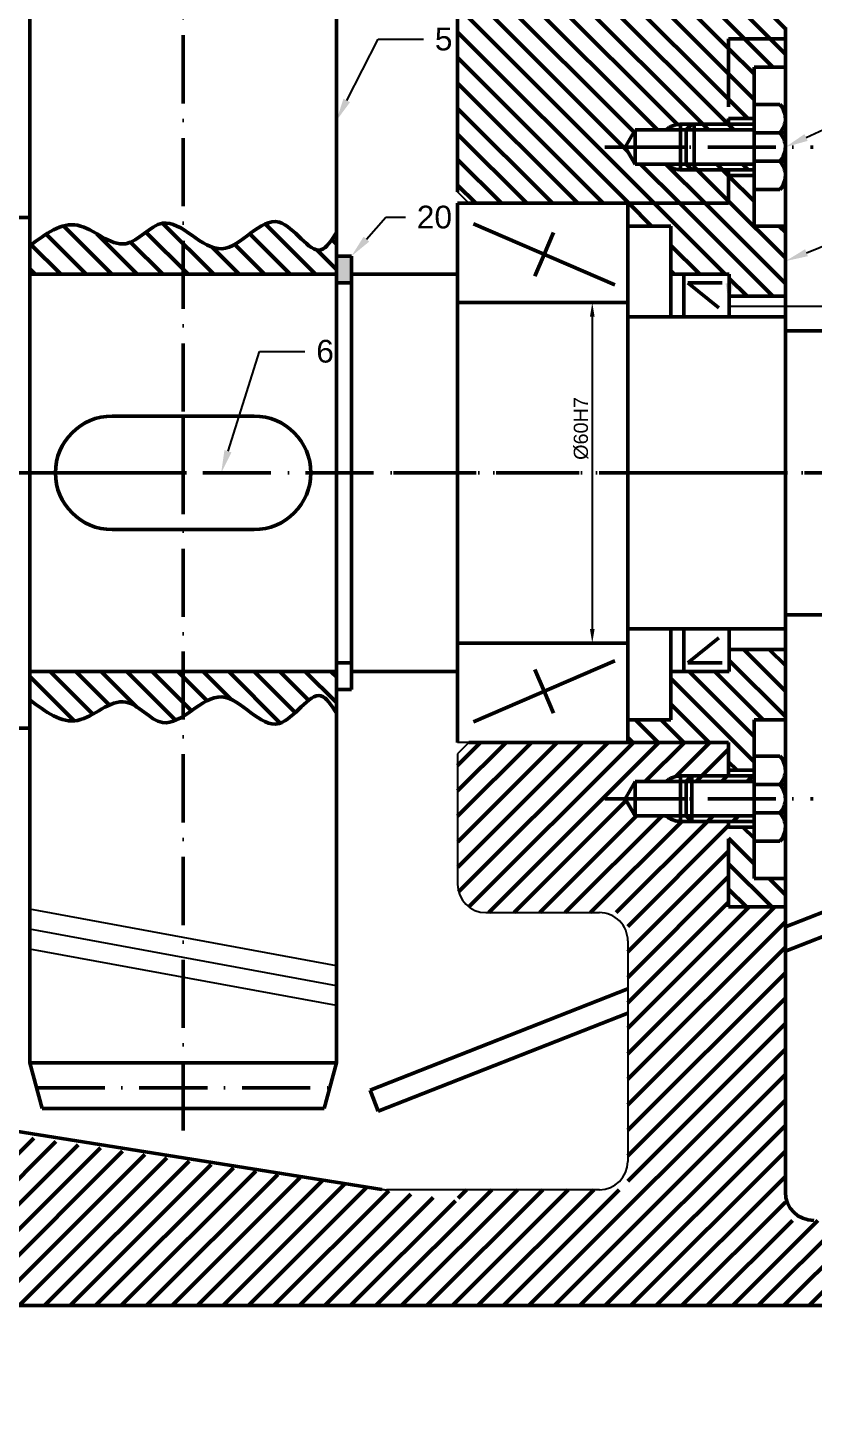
# Model space of a CAD drawing. Header units: millimetres. Extents: x 4 to 927, y -326 to 268.
# Drawn here: x 339.6 to 478.1, y -195 to 47.8 of the extents above; entities that cross this region are included whole.
import ezdxf
from ezdxf import colors
from ezdxf.entities.mleader import LeaderData, LeaderLine
from ezdxf.math import Vec2, Vec3

# ---------------------------------------------------------------- set-up
doc = ezdxf.new("R2010")
doc.units = ezdxf.units.MM
doc.linetypes.add('ACAD_ISO10W100', pattern=[18, 12, -3, 0, -3])
doc.styles.get("Standard").update_dxf_attribs({"font": 'arial.ttf'})
doc.dimstyles.new('ISO-25', dxfattribs={"dimtxt": 2.5, "dimasz": 2.5, "dimexe": 1.25, "dimexo": 0.625, "dimtad": 1, "dimtxsty": 'Standard', "dimcen": 2.5, "dimadec": 0, "dimazin": 0, "dimtfac": 1, "dimtmove": 0, "dimatfit": 3, "dimfxl": 1, "dimarcsym": 0})
pattern_1 = [(45, (89.3593959289758, 4.815223588708932), (-2.245064030267288, 2.245064030267288), [])]
pattern_2 = [(135, (89.3593959289758, 4.815223588708932), (-2.245064030267288, -2.245064030267288), [])]

# ---------------------------------------------------------------- blocks, each defined once
blk = doc.blocks.new('*U3')
blk.add_line((27.00000000000006, -4.976431937520715), (-27, 4.976431937520687))
blk = doc.blocks.new('*U4')
at = {"color": 0, "linetype": 'ByBlock', "lineweight": -2, "transparency": 16777216}
for p in [(4.293275069199197e-16, 7.011450276419851), (2.146637534599599e-16, 3.505725138209925), (0, 0)]:
    blk.add_blockref('*U3', p, dxfattribs=at)
blk = doc.blocks.new('*D7')
at = {"color": 0, "lineweight": -2, "transparency": 16777216}
for p, q in [((425.0942844485844, -0.6889282901677519), (440.3759648790374, -0.6889282901677564)), ((439.1259648790374, -3.188928290167756), (439.1259648790374, -58.18892829016776)), ((425.0942844485844, -60.68892829016775), (440.3759648790374, -60.68892829016776))]:
    blk.add_line(p, q, dxfattribs=at)
at = {"color": 0, "transparency": 16777216}
for points in [[(438.7092982123707, -3.188928290167756), (439.5426315457041, -3.188928290167756), (439.1259648790374, -0.6889282901677559)], [(438.7092982123707, -58.18892829016776), (439.5426315457041, -58.18892829016776), (439.1259648790374, -60.68892829016776)]]:
    blk.add_solid(points, dxfattribs=at)
at = {"layer": 'Defpoints', "color": 0, "transparency": 16777216}
for p in [(424.4692844485844, -0.6889282901677518), (424.4692844485844, -60.68892829016775), (439.1259648790374, -60.68892829016776)]:
    blk.add_point(p, dxfattribs=at)
at = {"color": 0, "lineweight": 50, "transparency": 16777216, "insert": (437.1546142651219, -22.87225630869401), "char_height": 2.5, "attachment_point": 5, "rotation": 90}
blk.add_mtext('%%C60H7', dxfattribs=at)
blk = doc.blocks.new('*D24')
at = {"color": 0, "linetype": 'ByBlock', "lineweight": -2, "transparency": 16777216}
for p, q in [((215.0531561137481, -178.0729705712695), (215.0531561137481, -202.6123603448611)), ((510.1399120296106, -178.0729705712695), (510.1399120296106, -202.6123603448611)), ((217.5531561137481, -201.3623603448611), (507.6399120296106, -201.3623603448611))]:
    blk.add_line(p, q, dxfattribs=at)
at = {"color": 0, "linetype": 'ByBlock', "transparency": 16777216}
for points in [[(217.5531561137481, -200.9456936781945), (217.5531561137481, -201.7790270115278), (215.0531561137481, -201.3623603448611)], [(507.6399120296106, -200.9456936781945), (507.6399120296106, -201.7790270115278), (510.1399120296106, -201.3623603448611)]]:
    blk.add_solid(points, dxfattribs=at)
at = {"layer": 'Defpoints', "color": 0, "linetype": 'ByBlock', "transparency": 16777216}
for p in [(215.0531561137481, -177.4479705712695), (510.1399120296106, -177.4479705712695), (510.1399120296106, -201.3623603448611)]:
    blk.add_point(p, dxfattribs=at)
at = {"color": 0, "linetype": 'ByBlock', "transparency": 16777216, "insert": (362.5965340716793, -199.4609278755569), "char_height": 2.5, "attachment_point": 5}
blk.add_mtext('295', dxfattribs=at)

msp = doc.modelspace()

# ---------------------------------------------------------------- hatches: boundary and pattern name
at = {"linetype": 'ByBlock', "lineweight": 50}
h = msp.add_hatch(dxfattribs=at)
h.set_pattern_fill('ANSI31', color=256, angle=90)
h.set_pattern_definition(pattern_2)
h.paths.add_polyline_path([(452.9980211764214, 194.5104998538624), (375.8383920841382, 194.5104998538624), (375.8383920841382, 165.5860962809635), (406.6019898792488, 165.5860962809635, -0.4142135623730951), (411.6019898792488, 160.5860962809635), (411.6019898792488, 156.9710717098322), (414.6019898792488, 153.9710717098322), (415.3911928420499, 153.9710717098322), (447.3911928420499, 153.9710717098322), (449.8681514821344, 153.9710717098322), (456.8911928420499, 153.9710717098322), (456.8926128844914, 159.0326580286636), (449.9065087185622, 159.0346180000622), (447.9065087972721, 159.0351791057299, -0.1973972886631516), (445.4067894484933, 160.0358804484596), (439.9067896649456, 160.0374234890458), (438.1661561060214, 163.0542435589101), (438.185011171238, 163.0542435589101), (439.9076313916119, 166.0379093027434), (445.4076313916119, 166.0379093027434, -0.1925824035672593), (447.8418956029822, 167.0379093027434), (449.9076313916119, 167.0379093027434), (456.8911928420499, 167.0379093027434), (456.8911928420499, 172.137415407988), (468.8911928420499, 172.137415407988), (468.8911928420499, 179.5104998538623, 0.3739572648335466)])
h.paths.add_polyline_path([(375.8383920841382, 194.5104998538624), (374.8383920841382, 194.5104998538624), (374.8383920841382, 165.5860962809635), (375.8383920841382, 165.5860962809635)])
h.paths.add_polyline_path([(352.8383920841382, 194.5104998538624), (351.8383920841382, 194.5104998538624), (351.8383920841382, 165.5860962809635), (352.8383920841382, 165.5860962809635)])
h.paths.add_polyline_path([(468.8911928420499, 167.0379093027434), (449.9076313916119, 167.0379093027434), (449.9074911151922, 166.0379093027434), (468.8911928420499, 166.0379093027434)], flags=17)
h.paths.add_polyline_path([(468.8911928420499, 160.0315318795348), (449.9066490107033, 160.0347300741047), (449.9065087185622, 159.0346180000622), (456.8926128844914, 159.0326580286636), (468.8911928420499, 159.0292917929218)], flags=17)
h.paths.add_polyline_path([(463.1533567332531, 45.8110717934502), (473.1533567332531, 45.8110717934502), (473.1533567332531, 47.80472801167653), (470.1533567332531, 50.8047280116765), (468.89119284205, 50.8047280116765), (460.3911928420498, 50.8047280116765), (456.8911928420499, 50.8047280116765), (456.8911928420499, 55.89907500196475), (449.8895042941367, 55.90103934560597), (447.8895043728462, 55.90160045127368, -0.19739728866312), (445.3897850240678, 56.90230179400336), (439.88978524052, 56.90384483458958), (438.1585761596176, 59.9043306482872), (439.8906269671863, 62.90433064828721), (445.3906269671863, 62.90433064828721, -0.1925824035672737), (447.8248911785568, 63.90433064828721), (449.8906269671863, 63.90433064828721), (456.8911928420499, 63.90433064828721), (456.8911928420499, 68.97107170983224), (452.3911928420499, 68.97107170983224), (447.3911928420499, 68.97107170983224), (415.3911928402079, 68.97107170983223), (415.3911928354039, 16.81107179345028), (445.3911928420499, 16.8110717934502), (463.1533567332531, 16.81107179345017), (463.1533567332531, 22.72811497741154), (456.6533571661575, 22.72993857078194), (454.6533572448674, 22.73049967644965, -0.1973972886631458), (452.1536378960886, 23.73120101917937), (446.6536381125409, 23.73274405976559), (444.9224290316384, 26.73322987346319), (446.6544798392072, 29.73322987346319), (452.1544798392072, 29.73322987346319, -0.1949887574089215), (454.621611945051, 30.73338233281805), (456.6544798392072, 30.73322987346319), (463.1533567332531, 30.73322987346319), (463.1533567332531, 31.73322987346319)])
h.paths.add_polyline_path([(263.03411327755, 30.79557824774929), (258.5397114101056, 30.79557824774929), (258.5397114101056, 29.79557824774929), (263.0343938303949, 29.79557824774929)], flags=17)
h.paths.add_polyline_path([(263.0360780707713, 23.7922872206822), (258.5397114101056, 23.79102575222382), (258.5397114101056, 22.79102571286887), (263.0352359505996, 22.79228694506804), (263.0363583086361, 22.79340993304268)], flags=17)
h.paths.add_polyline_path([(456.8911928420499, 63.90433064828721), (449.8906269671863, 63.90433064828721), (449.8903464143414, 62.90433064828721), (456.8911928420499, 62.90433064828723)], flags=17)
h.paths.add_polyline_path([(456.8911928420499, 56.8831584163872), (456.8911898556154, 56.89907504215755), (449.888662173965, 56.90103962122012), (449.8883819361003, 55.90216233358058), (449.8895042941367, 55.90103934560597), (456.8911928420499, 55.89907500196472)], flags=17)
h.paths.add_polyline_path([(467.6533567332531, 30.73322987346319), (457.0943478541891, 30.73322987346319), (457.0940673013442, 29.73322987346319), (467.6533567332531, 29.73322987346319)], flags=17)
h.paths.add_polyline_path([(467.6533567332531, 23.72685252896446), (457.0923830263458, 23.72981544018282), (457.0921024735119, 22.72981547953779), (463.1533567332531, 22.72811497741154), (467.6533567332531, 22.72685248960948)], flags=17)
edge = h.paths.add_edge_path()
edge.add_line((285.0397114101056, 74.72107170983227), (281.7199473622653, 80.47107170983224))
edge.add_line((281.7199473622653, 80.47107170983224), (264.5500576958688, 80.47107170983223))
edge.add_line((264.5500576958688, 80.47107170983223), (264.5500576958689, 78.81537478821757))
edge.add_line((264.5500576958689, 78.81537478821757), (269.8058830011207, 78.81537478821758))
edge.add_arc((269.8387508954368, 75.2725445240049), 3.542982723567535, 45.86564622026469, 90.5315348070501, ccw=False)
edge.add_line((272.3058830011218, 77.81537478821758), (277.8058830011218, 77.8153747882176))
edge.add_line((277.8058830011218, 77.8153747882176), (279.5447490303826, 74.80357047798202))
edge.add_line((279.5447490303826, 74.80357047798202), (279.5311230019271, 74.80357047798202))
edge.add_line((279.5311230019271, 74.80357047798202), (277.8067247277881, 71.81488897451996))
edge.add_line((277.8067247277881, 71.81488897451996), (272.3067249442403, 71.81334593393373))
edge.add_arc((269.8388795374124, 74.3554839371697), 3.542982723567505, 270.54760930055437, 314.1504282732571, ccw=False)
edge.add_line((269.8727413815044, 70.81266303356584), (267.8070056741714, 70.81208348553633))
edge.add_line((267.8070056741714, 70.81208348553633), (264.5500576958689, 70.81131028834194))
edge.add_line((264.5500576958689, 70.81131028834194), (264.5500576958689, 65.68295050122404))
edge.add_line((264.5500576958689, 65.68295050122404), (252.0397114101056, 43.10715911964149))
edge.add_line((252.0397114101056, 43.10715911964149), (252.0397114101056, 34.31107170983225))
edge.add_line((252.0397114101056, 34.31107170983225), (258.5397114101056, 34.31107170983225))
edge.add_line((258.5397114101056, 34.31107170983225), (258.5397114101056, 30.79557824774929))
edge.add_line((258.5397114101056, 30.79557824774929), (265.034113277549, 30.79557824774929))
edge.add_arc((265.0669811718649, 27.25274798353656), 3.542982723567586, 45.86564622026452, 90.53153480704822, ccw=False)
edge.add_line((267.53411327755, 29.79557824774929), (273.03411327755, 29.79557824774929))
edge.add_line((273.03411327755, 29.79557824774929), (274.761477849844, 26.8036950453413))
edge.add_line((274.761477849844, 26.8036950453413), (276.6861593891463, 26.8036950453413))
edge.add_line((276.6861593891463, 26.8036950453413), (278.3312405989836, 26.79557824774929))
edge.add_line((278.3312405989836, 26.79557824774929), (274.7661640851187, 26.79557824774929))
edge.add_line((274.7661640851187, 26.79557824774929), (273.0349550042163, 23.79509243405167))
edge.add_line((273.0349550042163, 23.79509243405167), (267.5349552206685, 23.79354939346544))
edge.add_arc((265.0671098138407, 26.3356873967015), 3.542982723567595, 270.5476093005286, 314.15042827325595, ccw=False)
edge.add_line((265.100971657931, 22.79286649309753), (258.5397114101056, 22.7910257128689))
edge.add_line((258.5397114101056, 22.7910257128689), (258.5397114101056, 16.89132519471042))
edge.add_line((258.5397114101056, 16.89132519471042), (265.0397114101054, 16.89132519471042))
edge.add_line((265.0397114101054, 16.89132519471042), (267.0397114101054, 16.81107170983225))
edge.add_line((267.0397114101054, 16.81107170983225), (317.0397114101056, 16.81107170983225))
edge.add_line((317.0397114101056, 16.81107170983225), (317.0397114101056, 68.97107170983224))
edge.add_line((317.0397114101056, 68.97107170983224), (285.0397114101056, 68.97107170983224))
edge.add_line((285.0397114101056, 68.97107170983224), (285.0397114101056, 74.72107170983227))
edge = h.paths.add_edge_path()
edge.add_line((281.7199473622653, 142.4710717098322), (285.0397114101057, 148.2210717098323))
edge.add_line((285.0397114101057, 148.2210717098323), (285.0397114101056, 153.9710717098322))
edge.add_line((285.0397114101056, 153.9710717098322), (314.0397114101056, 153.9710717098322))
edge.add_line((314.0397114101056, 153.9710717098322), (317.0397114101056, 156.9710717098322))
edge.add_line((317.0397114101056, 156.9710717098322), (317.0397114101056, 160.5860962809635))
edge.add_arc((322.0397114101056, 160.5860962809635), 5, 90, 180, ccw=False)
edge.add_line((322.0397114101056, 165.5860962809635), (351.8383920841382, 165.5860962809635))
edge.add_line((351.8383920841382, 165.5860962809635), (351.8383920841382, 194.5104998538624))
edge.add_line((351.8383920841382, 194.5104998538624), (274.6787629918555, 194.5104998538624))
edge.add_arc((274.6787629918555, 179.5104998538624), 15, 90, 180)
edge.add_line((259.6787629918555, 179.5104998538624), (259.6787629918555, 153.8072082391481))
edge.add_line((259.6787629918555, 153.8072082391481), (264.5500576958687, 153.8072082391481))
edge.add_line((264.5500576958687, 153.8072082391481), (264.5500576958687, 152.140533124822))
edge.add_line((264.5500576958687, 152.140533124822), (269.7989459906552, 152.140533124822))
edge.add_arc((269.8318138849704, 148.5977028606093), 3.542982723567579, 45.86564622026458, 90.53153480703719, ccw=False)
edge.add_line((272.2989459906555, 151.140533124822), (277.7989459906555, 151.140533124822))
edge.add_line((277.7989459906555, 151.140533124822), (279.5309967982242, 148.140533124822))
edge.add_line((279.5309967982242, 148.140533124822), (277.7997877173218, 145.1400473111244))
edge.add_line((277.7997877173218, 145.1400473111244), (272.299787933774, 145.1385042705382))
edge.add_arc((269.8319425269461, 147.6806422737742), 3.54298272356755, 270.54760930054704, 314.15042827325726, ccw=False)
edge.add_line((269.8658043710376, 144.1378213701703), (267.8000686637051, 144.1372418221408))
edge.add_line((267.8000686637051, 144.1372418221408), (264.5500576958687, 144.1364702992183))
edge.add_line((264.5500576958687, 144.1364702992183), (264.5500576958687, 142.4710717098322))
edge.add_line((264.5500576958687, 142.4710717098322), (281.7199473622653, 142.4710717098322))
h = msp.add_hatch(dxfattribs=at)
h.set_pattern_fill('ANSI31', color=256, angle=90)
h.set_pattern_definition(pattern_2)
h.paths.add_polyline_path([(467.6533567332531, -74.18892837378569), (473.1552011682112, -74.18892837378569), (473.1533567332531, -61.80624767554554), (463.2708527099753, -61.80624767554554), (463.2708527099753, -65.68892829016772), (455.2708527099753, -65.68892829016772), (452.9874661334261, -65.68892829016772), (452.9874661334261, -74.1889283737857), (445.3911928420499, -74.1889283737857), (445.3911928420499, -78.1889283737857), (463.1533567332531, -78.18892837378566), (463.1533567332531, -83.11108645379869), (467.6530779696013, -83.11108645379869), (467.6523747983346, -80.6047092076873)])
h.paths.add_polyline_path([(463.1533567332531, -107.1889283737857), (473.1533567332531, -107.1889283737857), (473.1533567332531, -102.1889283737857), (467.6533567332531, -102.1889283737857), (467.6533567332531, -93.11108645379869), (463.1533567332531, -93.11108645379869)])
h.paths.add_polyline_path([(467.6533567332531, 12.8110717934502), (467.6533567332531, 19.22685235186715), (467.6523747983346, 19.22685262735179), (467.6530779696013, 21.73322987346319), (463.1533567332531, 21.73322987346319), (463.1533567332531, 16.81107179345014), (445.3911928420499, 16.8110717934502), (445.3911928420499, 12.8110717934502), (452.9874661334261, 12.8110717934502), (452.9874661334261, 4.31107170983222), (455.2708527099753, 4.31107170983222), (463.2708527099753, 4.31107170983222), (463.2708527099753, 0.4283910952100314), (473.1533567332531, 0.4283910952100314), (473.1552011682112, 12.81107179345018)])
h.paths.add_polyline_path([(463.1533567332531, 31.73322987346319), (467.6533567332531, 31.73322987346317), (467.6533567332531, 40.8110717934502), (473.1533567332531, 40.81107179345018), (473.1533567332531, 45.81107179345017), (463.1533567332531, 45.8110717934502)])
at = {"lineweight": 50}
h = msp.add_hatch(dxfattribs=at)
h.set_pattern_fill('ANSI31', color=256, angle=90)
h.set_pattern_definition([(135, (-67.40504546084867, 8.592369830638717), (-2.245064030267288, -2.245064030267288), [])])
edge = h.paths.add_edge_path()
edge.add_spline(control_points=[(367.0397114101056, 12.20605683685568), (365.8078267260896, 12.9652226451247), (362.351124959756, 14.47196209735476), (356.5970087350246, 6.624801888410794), (348.3423870373896, 15.56812190474523), (342.8161429144811, 11.42067619981896), (340.0397114101056, 9.336964611670027)], knot_values=[0, 0, 0, 0, 4.026011935692043, 11.44307092476232, 20.50814525324352, 29.66097180785041, 29.66097180785041, 29.66097180785041, 29.66097180785041], degree=3, periodic=0)
edge.add_line((340.0397114101056, 9.336964611670027), (340.0397114101056, 4.31107170983225))
edge.add_line((340.0397114101056, 4.311071709832248), (367.0397114101056, 4.311071709832248))
edge.add_line((367.0397114101056, 4.311071709832248), (367.0397114101056, 12.20605683685561))
edge = h.paths.add_edge_path()
edge.add_spline(control_points=[(394.0397114101056, 11.67695592465222), (393.1721569957734, 10.27993308821492), (390.4290420824825, 5.862695260212107), (383.2744289084102, 18.67955603963271), (375.0716107288811, 5.419119332235312), (369.2885646449718, 10.82017023084653), (367.0397114101056, 12.20605683685568)], knot_values=[29.6609718078504, 29.6609718078504, 29.6609718078504, 29.6609718078504, 33.75048297577523, 42.59157176501744, 53.71181058064801, 61.06145140553006, 61.06145140553006, 61.06145140553006, 61.06145140553006], degree=3, periodic=0)
edge.add_line((367.0397114101056, 12.20605683685564), (367.0397114101056, 4.31107170983225))
edge.add_line((367.0397114101056, 4.311071709832248), (394.0397114101056, 4.311071709832248))
edge.add_line((394.0397114101056, 4.311071709832248), (394.0397114101056, 11.67695592465222))
edge = h.paths.add_edge_path()
edge.add_line((367.0397114101056, -65.68892829016775), (340.0397114101056, -65.68892829016775))
edge.add_line((340.0397114101056, -65.68892829016775), (340.0397114101056, -70.71482119200553))
edge.add_spline(control_points=[(340.0397114101056, -70.71482119200553), (342.8161429144811, -72.79853278015446), (348.3423870373896, -76.94597848508073), (356.5970087350246, -68.00265846874629), (362.351124959756, -75.84981867769025), (365.8078267260896, -74.3430792254602), (367.0397114101056, -73.58391341719118)], knot_values=[0, 0, 0, 0, 9.15282655460689, 18.21790088308809, 25.63495987215836, 29.66097180785041, 29.66097180785041, 29.66097180785041, 29.66097180785041], degree=3, periodic=0)
edge.add_line((367.0397114101056, -73.58391341719111), (367.0397114101056, -65.68892829016775))
edge = h.paths.add_edge_path()
edge.add_line((394.0397114101056, -65.68892829016775), (367.0397114101056, -65.68892829016775))
edge.add_line((367.0397114101056, -65.68892829016775), (367.0397114101056, -73.58391341719114))
edge.add_spline(control_points=[(367.0397114101056, -73.58391341719118), (369.2885646449718, -72.19802681118203), (375.0716107288811, -66.79697591257082), (383.2744289084102, -80.05741261996822), (390.4290420824825, -67.24055184054761), (393.1721569957734, -71.65778966855042), (394.0397114101056, -73.05481250498772)], knot_values=[29.66097180785041, 29.66097180785041, 29.66097180785041, 29.66097180785041, 37.01061263273246, 48.13085144836302, 56.97194023760524, 61.06145140553006, 61.06145140553006, 61.06145140553006, 61.06145140553006], degree=3, periodic=0)
edge.add_line((394.0397114101056, -73.05481250498771), (394.0397114101056, -65.68892829016775))
h = msp.add_hatch(color=7, dxfattribs=at)
h.dxf.hatch_style = 1
h.paths.add_polyline_path([(394.0397114101056, 2.811071709832248), (396.6897114101056, 2.811071709832248), (396.6897114101056, 7.491072388062193), (394.0397114101056, 7.491072388062207)])
at = {"linetype": 'ByBlock', "lineweight": 50}
h = msp.add_hatch(dxfattribs=at)
h.set_pattern_fill('ANSI31', color=256)
h.set_pattern_definition(pattern_1)
h.paths.add_polyline_path([(225.0531561137481, -152.4479705712695), (224.5531561137481, -152.4479705712695), (224.0531561137481, -152.9479705712695), (224.0531561137481, -177.4479705712695), (225.0531561137481, -177.4479705712695)])
h.paths.add_polyline_path([(206.053156113748, -152.9479705712695), (205.0531561137481, -152.9479705712695), (205.0531561137481, -177.4479705712695), (206.0531561137481, -177.4479705712695)])
h.paths.add_polyline_path([(205.0531561137481, -152.9479705712695), (204.5531561137481, -152.4479705712695), (197.8132141020019, -152.4479705712695), (192.0397114101056, -162.4479705712695), (192.0397114101056, -177.4479705712695), (205.0531561137481, -177.4479705712695)])
h.paths.add_polyline_path([(533.1533567332531, -162.4479705712695), (527.3798540413568, -152.4479705712695), (520.6399120296106, -152.4479705712695), (520.1399120296106, -152.9479705712695), (520.1399120296106, -177.4479705712695), (533.1533567332531, -177.4479705712695)])
h.paths.add_polyline_path([(520.1399120296106, -152.9479705712695), (519.1399120296107, -152.9479705712695), (519.1399120296105, -177.4479705712695), (520.1399120296106, -177.4479705712695)])
h.paths.add_polyline_path([(501.1399120296106, -152.9479705712695), (500.6399120296106, -152.4479705712695), (500.1399120296106, -152.4479705712695), (500.1399120296106, -177.4479705712695), (501.1399120296106, -177.4479705712695)])
h.paths.add_polyline_path([(755.2576554024737, -297.5551122592834), (763.8118845975624, -297.5551122592834), (763.8118845975624, -292.28362521972), (755.2576554024737, -292.28362521972)], flags=9)
h.paths.add_polyline_path([(746.3552554818166, -248.8573554050656), (749.3909697675308, -248.8573554050656), (749.3909697675308, -245.1073554050656), (746.3552554818166, -245.1073554050656)], flags=9)
h.paths.add_polyline_path([(746.3552554818166, -255.8573554050656), (749.2719221484832, -255.8573554050656), (749.2719221484832, -252.1073554050656), (746.3552554818166, -252.1073554050656)], flags=9)
h.paths.add_polyline_path([(746.3552554818166, -262.8573554050656), (749.2719221484832, -262.8573554050656), (749.2719221484832, -259.1073554050656), (746.3552554818166, -259.1073554050656)], flags=9)
h.paths.add_polyline_path([(746.7123983389598, -269.8573554050656), (748.557636434198, -269.8573554050656), (748.557636434198, -266.1073554050656), (746.7123983389598, -266.1073554050656)], flags=9)
h.paths.add_polyline_path([(923.4169982050561, -299.3801131335956), (927.0836648717228, -299.3801131335956), (927.0836648717228, -296.3801131335956), (923.4169982050561, -296.3801131335956)], flags=9)
h.paths.add_polyline_path([(750.423556627924, -316.3446905006679), (774.0258758639403, -316.3446905006679), (774.0258758639403, -301.9197246070799), (750.423556627924, -301.9197246070799)], flags=9)
h.paths.add_polyline_path([(746.0757756290778, -290.7994712365728), (760.5995851528874, -290.7994712365728), (760.5995851528874, -287.7994712365728), (746.0757756290778, -287.7994712365728)], flags=9)
h.paths.add_polyline_path([(758.3980656934608, -275.7994712365733), (786.8266371220321, -275.7994712365733), (786.8266371220321, -272.7994712365733), (758.3980656934608, -272.7994712365733)], flags=9)
h.paths.add_polyline_path([(745.9479624481398, -276.7495511472613), (750.9003434005207, -276.7495511472613), (750.9003434005207, -272.7495511472612), (745.9479624481398, -272.7495511472612)], flags=9)
h.paths.add_polyline_path([(890.3043101882835, -306.7895305938515), (901.5424054263787, -306.7895305938515), (901.5424054263787, -302.7895305938515), (890.3043101882835, -302.7895305938515)], flags=9)
h.paths.add_polyline_path([(866.2328816168549, -305.9561972605181), (875.6138339978072, -305.9561972605181), (875.6138339978072, -302.9561972605181), (866.2328816168549, -302.9561972605181)], flags=9)
h.paths.add_polyline_path([(847.4233578073311, -305.9561972605181), (854.4233578073311, -305.9561972605181), (854.4233578073311, -302.9561972605181), (847.4233578073311, -302.9561972605181)], flags=9)
h.paths.add_polyline_path([(846.4090873739368, -292.0414947130349), (877.0757540406036, -292.0414947130349), (877.0757540406036, -287.4700661416063), (846.4090873739368, -287.4700661416063)], flags=9)
h.paths.add_polyline_path([(911.3218455735217, -276.7895305938515), (920.5599408116169, -276.7895305938515), (920.5599408116169, -272.7895305938515), (911.3218455735217, -272.7895305938515)], flags=9)
h.paths.add_polyline_path([(871.0281349929844, -277.0414947130349), (902.4567064215559, -277.0414947130349), (902.4567064215559, -272.4700661416063), (871.0281349929844, -272.4700661416063)], flags=9)
h.paths.add_polyline_path([(857.6655237138003, -275.9561972605181), (869.8083808566574, -275.9561972605181), (869.8083808566574, -272.9561972605181), (857.6655237138003, -272.9561972605181)], flags=9)
h.paths.add_polyline_path([(847.0424054263787, -275.9561972605181), (854.8043101882834, -275.9561972605181), (854.8043101882834, -272.9561972605181), (847.0424054263787, -272.9561972605181)], flags=9)
h.paths.add_polyline_path([(836.3257711999706, -275.7994712365728), (843.3257711999706, -275.7994712365728), (843.3257711999706, -272.7994712365728), (836.3257711999706, -272.7994712365728)], flags=9)
h.paths.add_polyline_path([(905.5642773345133, -299.6427484148223), (919.3142773345133, -299.6427484148223), (919.3142773345133, -295.8927484148223), (905.5642773345133, -295.8927484148223)], flags=9)
h.paths.add_polyline_path([(905.0012055592568, -293.1486375701787), (920.7154912735426, -293.1486375701787), (920.7154912735426, -287.4343518558929), (905.0012055592568, -287.4343518558929)], flags=9)
h.paths.add_polyline_path([(780.3583484163997, -309.029589951131), (798.9297769878284, -309.029589951131), (798.9297769878284, -304.0295899511311), (780.3583484163997, -304.0295899511311)], flags=9)
h.paths.add_polyline_path([(780.6857293687807, -300.4879232844644), (792.5309674640188, -300.4879232844644), (792.5309674640188, -296.7379232844644), (780.6857293687807, -296.7379232844644)], flags=9)
h.paths.add_polyline_path([(780.5925176159944, -292.9879232844644), (799.4595388925902, -292.9879232844644), (799.4595388925902, -289.2379232844644), (780.5925176159944, -289.2379232844644)], flags=9)
edge = h.paths.add_edge_path()
edge.add_arc((420.3911928266544, -103.1889282901677), 4.999999999999999, 186.06024474957, 270)
edge.add_line((420.3911928266544, -108.1889282901677), (445.3911928266544, -108.1889282901677))
edge.add_line((445.3911928266544, -108.1889282901677), (445.3911928266544, -157.0224487593403))
edge.add_line((445.3911928266544, -157.0224487593403), (415.4774840200047, -157.0224487593403))
edge.add_line((415.4774840200047, -157.0224487593403), (415.4796892060165, -159.0370526817585))
edge.add_line((415.4796892060165, -159.0370526817585), (317.0397114101056, -144.3985365299602))
edge.add_line((317.0397114101056, -144.3985365299602), (317.0397114101057, -143.4202681570405))
edge.add_line((317.0397114101057, -143.4202681570405), (288.6882299935568, -138.9050606857852))
edge.add_line((288.6882299935568, -138.9050606857852), (288.6882299935568, -108.1889282901677))
edge.add_line((288.6882299935568, -108.1889282901677), (317.0397114101056, -108.1889282901677))
edge.add_line((317.0397114101056, -108.1889282901677), (317.0397114101056, -78.18892824835865))
edge.add_line((317.0397114101056, -78.18892824835865), (287.0397114101056, -78.18892829016772))
edge.add_line((287.0397114101056, -78.18892829016772), (258.5397114101056, -78.18892829016772))
edge.add_line((258.5397114101056, -78.18892829016772), (258.5397114101056, -84.18932265010494))
edge.add_line((258.5397114101056, -84.18932265010494), (265.0598281938347, -84.18932265010494))
edge.add_arc((265.0926960881494, -87.7321529143176), 3.542982723567506, 45.86564622026441, 90.53153480702713, ccw=False)
edge.add_line((267.5598281938344, -85.18932265010494), (273.0598281938344, -85.18932265010494))
edge.add_line((273.0598281938344, -85.18932265010494), (274.7912376369487, -88.1882117742837))
edge.add_line((274.7912376369487, -88.1882117742837), (274.792519950379, -88.1882117742837))
edge.add_line((274.792519950379, -88.1882117742837), (273.0606699205007, -91.18980846380256))
edge.add_line((273.0606699205007, -91.18980846380256), (267.5606701369529, -91.19135150438879))
edge.add_arc((265.092824730125, -88.64921350115273), 3.542982723567613, 270.54760930055716, 314.15042827325664, ccw=False)
edge.add_line((265.1266865742172, -92.1920344047567), (258.5397114101056, -92.19388239937825))
edge.add_line((258.5397114101056, -92.19388239937825), (258.5397114101056, -95.68892829016775))
edge.add_line((258.5397114101056, -95.68892829016775), (252.0619313349137, -95.68892829016775))
edge.add_line((252.0619313349137, -95.68892829016775), (252.061933234707, -95.69569989621633))
edge.add_line((252.061933234707, -95.69569989621633), (252.0397114101056, -162.4479705712695))
edge.add_line((252.0397114101056, -162.4479705712695), (238.0666008173905, -162.4479705712695))
edge.add_line((238.0666008173905, -162.4479705712695), (232.2930981254942, -152.4479705712695))
edge.add_line((232.2930981254942, -152.4479705712695), (225.0531561137481, -152.4479705712695))
edge.add_line((225.0531561137481, -152.4479705712695), (225.0531561137481, -177.4479705712695))
edge.add_line((225.0531561137481, -177.4479705712695), (500.1399120296106, -177.4479705712695))
edge.add_line((500.1399120296106, -177.4479705712695), (500.1399120296106, -152.4479705712695))
edge.add_line((500.1399120296106, -152.4479705712695), (492.8999700178645, -152.4479705712695))
edge.add_line((492.8999700178645, -152.4479705712695), (487.1264673259682, -162.4479705712695))
edge.add_line((487.1264673259682, -162.4479705712695), (473.1533567332531, -162.4479705712695))
edge.add_line((473.1533567332531, -162.4479705712695), (473.1533567332531, -107.1889283737857))
edge.add_line((473.1533567332531, -107.1889283737857), (463.1533567332531, -107.1889283737857))
edge.add_line((463.1533567332531, -107.1889283737857), (463.1533567332531, -92.11108645379869))
edge.add_line((463.1533567332531, -92.11108645379869), (456.6544798392072, -92.11108645379869))
edge.add_line((456.6544798392072, -92.11108645379869), (454.6221433722352, -92.11123887329799))
edge.add_arc((454.6216119448922, -88.56825618958605), 3.542982723567484, 225.8656462202643, 270.0085940424668, ccw=False)
edge.add_line((452.1544798392072, -91.11108645379869), (446.6544798392072, -91.11108645379869))
edge.add_line((446.6544798392072, -91.11108645379869), (444.9224290316384, -88.11108645379872))
edge.add_line((444.9224290316384, -88.11108645379872), (446.6536381125409, -85.11060064010108))
edge.add_line((446.6536381125409, -85.11060064010108), (452.1536378960886, -85.10905759951484))
edge.add_arc((454.6214833029165, -87.65119560275087), 3.542982723567559, 90.54760930054329, 134.1504282732563, ccw=False)
edge.add_line((454.5876214588252, -84.10837469914695), (463.1533567332531, -84.10597155774705))
edge.add_line((463.1533567332531, -84.10597155774705), (463.1533567332531, -78.18892837378566))
edge.add_line((463.1533567332531, -78.18892837378566), (445.3911928420499, -78.1889283737857))
edge.add_line((445.3911928420499, -78.1889283737857), (415.3911928266544, -78.18892829016771))
edge.add_line((415.3911928266544, -78.18892829016771), (415.4191356408567, -103.7167988625219))
h = msp.add_hatch(dxfattribs=at)
h.set_pattern_fill('ANSI31', color=256)
h.set_pattern_definition(pattern_1)
h.paths.add_polyline_path([(264.0606702746952, -91.19233343930728), (258.5397114101056, -91.19388236002334), (258.5397114101056, -92.19388239937825), (263.060950866884, -92.19261395278619)])
h.paths.add_polyline_path([(263.0598281938344, -84.18932265010494), (258.5397114101056, -84.18932265010494), (258.5397114101056, -85.18932265010494), (264.0598281938344, -85.18932265010494)])
h.paths.add_polyline_path([(467.6533567332531, -91.11108645379869), (455.6544798392072, -91.11108645379869), (456.6544798392072, -92.11108645379869), (467.6533567332531, -92.11108645379869)])
h.paths.add_polyline_path([(467.6533567332531, -84.10470906994499), (456.6533571661575, -84.10779515111744), (455.6536377583463, -85.10807566459634), (467.6533567332531, -85.10470910929995)])

# ---------------------------------------------------------------- linework, layer by layer
at = {"color": 7, "linetype": 'ACAD_ISO10W100', "lineweight": 50}
for p, q in [((367.0397114101056, 155.0151631747828), (367.0397114101056, -149.5624273506664)), ((340.0397114101056, -30.68892829016775), (340.0397114101056, 14.31107170983225)), ((394.0397114101056, -30.68892829016775), (394.0397114101056, 2.811071709832248)), ((396.6897114101056, 2.811071709832248), (396.6897114101056, 4.311071709832248)), ((461.9996475372391, 2.7787600939821), (455.9785283583442, 2.7787600939821)), ((455.9785283583442, 2.7787600939821), (461.3975344317173, -1.613378539822179)), ((415.3911928420499, -1.291858935584457), (415.3911928420499, -60.08599764475107)), ((563.4925746173872, -30.68892829016775), (212.2653812664926, -30.68892829016775)), ((404.1212814074593, -30.68892829016775), (573.6507735061973, -30.68892829016775)), ((455.9785283583442, -64.1566166743176), (461.3975344317173, -59.76447804051332)), ((415.3911928420499, -61.29185893558443), (415.3911928420499, -65.68892829016775)), ((396.6897114101056, -64.18892829016775), (396.6897114101056, -65.68892829016775)), ((461.9996475372391, -64.1566166743176), (455.9785283583442, -64.1566166743176)), ((341.2186878568025, -139.0889282901678), (392.8607349634086, -139.0889282901678))]:
    msp.add_line(p, q, dxfattribs=at)
at = {"color": 7, "lineweight": 50}
for p, q in [((415.3911928420499, 88.97107170983224), (415.3911928355881, 18.81107170089853)), ((445.3911928420499, 16.8110717934502), (415.3911928352271, 16.8110717938112)), ((415.391192835564, 16.8110717938112), (415.3911928266544, -30.68892824835874)), ((445.3911928420499, 16.8110717934502), (463.1533567332531, 16.81107179345016)), ((445.3911928420499, 16.8110717934502), (445.3911928420499, -30.68892829016775)), ((340.0397114101056, 14.31107170983225), (340.0397114101056, -75.68892829016775)), ((418.1911679862569, 13.17720212725601), (443.0986622230221, 2.440806664386287)), ((452.9874661334261, 4.31107170983222), (452.9874661334261, 12.8110717934502)), ((430.6449151046395, 7.809004395821148), (432.2997944219668, 11.64817902397465)), ((394.0397114101056, 2.811071709832248), (394.0397114101056, 7.491072388062207)), ((394.0397114101056, 7.491072388062207), (396.6897114101056, 7.491072388062193)), ((396.6897114101056, 2.811071709832248), (396.6897114101056, 7.491072388062207)), ((430.6449151046395, 7.80900439582112), (428.9900357873121, 3.969829767667648)), ((340.0397114101056, -30.68892829016775), (340.0397114101056, 4.311071709832248)), ((340.0397114101056, 4.311071709832248), (367.0397114101056, 4.311071709832248)), ((394.0397114101056, 4.311071709832248), (367.0397114101056, 4.311071709832248)), ((394.0397114101056, -30.68892829016775), (394.0397114101056, 4.311071709832248)), ((394.0397114101056, 2.811071709832248), (396.6897114101056, 2.811071709832248)), ((396.6897114101056, 4.311071709832248), (415.3911928420499, 4.311071709832248)), ((396.6897114101056, 2.811071709832248), (396.6897114101056, -30.68892829016775)), ((415.3911928420499, 4.311071709832248), (415.3911928420499, -0.08599764475101779)), ((455.2708527099753, 4.31107170983222), (452.9874661334261, 4.31107170983222)), ((455.2708527099753, -3.188928290167766), (455.2708527099753, 4.31107170983222)), ((455.2708527099753, 4.31107170983222), (463.2708527099753, 4.31107170983222)), ((463.2708527099753, 4.31107170983222), (463.2708527099753, -3.188928290167752)), ((463.2708527099753, 0.4283910952100314), (473.1533567332531, 0.4283910952100314)), ((416.7036479445951, -0.6889282901677518), (415.3911928266544, -0.6889282901677518)), ((415.3911928420499, -1.291858935584486), (415.3911928420499, -60.08599764475102)), ((367.0397114101056, -20.68892829016775), (354.5397114101056, -20.68892829016775)), ((367.0397114101056, -30.68892829016775), (367.0397114101056, -20.68892829016775)), ((367.0397114101056, -20.68892829016775), (379.5397114101056, -20.68892829016775)), ((367.0397114101056, -30.68892829016775), (340.0397114101056, -30.68892829016775)), ((367.0397114101056, -30.68892829016775), (340.0397114101056, -30.68892829016775)), ((340.0397114101056, -30.68892829016775), (340.0397114101056, -65.68892829016775)), ((344.5397114101056, -30.68892829016775), (344.5397114101056, -30.68892829016775)), ((394.0397114101056, -30.68892829016775), (394.0397114101056, -65.68892829016775)), ((396.6897114101056, -64.18892829016775), (396.6897114101056, -30.68892829016775)), ((415.3911928266544, -78.1889282483587), (415.3911928266544, -30.68892824835874)), ((445.3911928420499, -78.18892829016767), (445.3911928420499, -30.68892829016775)), ((367.0397114101056, -40.68892829016775), (354.5397114101056, -40.68892829016775)), ((367.0397114101056, -40.68892829016775), (379.5397114101056, -40.68892829016775)), ((455.2708527099753, -58.18892829016778), (455.2708527099753, -65.68892829016772)), ((463.2708527099753, -65.68892829016772), (463.2708527099753, -58.18892829016775)), ((415.3911928420499, -61.29185893558449), (415.3911928420499, -65.68892829016775)), ((463.2708527099753, -61.80624767554554), (473.1533567332531, -61.80624767554554)), ((394.0397114101056, -64.18892829016775), (396.6897114101056, -64.18892829016775)), ((394.0397114101056, -64.18892829016775), (394.0397114101056, -68.86892896839771)), ((396.6897114101056, -64.18892829016775), (396.6897114101056, -68.86892896839771)), ((418.1911679862569, -74.55505870759157), (443.0986622230221, -63.81866324472185)), ((430.6449153192476, -69.18686089112418), (428.9900359805187, -65.34768627219592)), ((340.0397114101056, -65.68892829016775), (367.0397114101056, -65.68892829016775)), ((394.0397114101056, -65.68892829016775), (367.0397114101056, -65.68892829016775)), ((396.6897114101056, -65.68892829016775), (415.3911928420499, -65.68892829016775)), ((455.2708527099753, -65.68892829016772), (452.9874661334261, -65.68892829016772)), ((452.9874661334261, -65.68892829016772), (452.9874661334261, -74.1889283737857)), ((455.2708527099753, -65.68892829016772), (463.2708527099753, -65.68892829016772)), ((394.0397114101056, -68.86892896839771), (396.6897114101056, -68.86892896839771)), ((430.6449153192476, -69.18686089112421), (432.2997946579765, -73.02603551005254)), ((445.3911928420499, -78.18892829016767), (417.3911928266544, -78.18892829016772)), ((445.3911928420499, -78.1889283737857), (463.1533567332531, -78.18892837378564)), ((445.3911928420499, -78.1889283737857), (463.1533567332531, -78.18892837378566)), ((473.1533567332531, -102.1889283737857), (473.1533567332531, -157.4479705712695)), ((340.0397114101056, -134.6889282901678), (342.1833049495546, -142.6889282901678)), ((394.0397114101055, -134.6889282901675), (391.8961178706566, -142.6889282901678)), ((533.1533567332531, -177.4479705712695), (192.0397114101056, -177.4479705712695))]:
    msp.add_line(p, q, dxfattribs=at)
at = {"color": 7, "linetype": 'ByBlock', "lineweight": 50}
for p, q in [((340.0397114101056, 4.311071709832248), (340.0397114101056, 73.31107170983222)), ((394.0397114101056, 4.311071709832248), (394.0397114101056, 73.31107170983225)), ((340.0397114101056, 14.31107170983225), (322.0397114101056, 14.31107170983225)), ((416.7036479445951, -0.6889282901677518), (445.3911928420499, -0.6889282901677518)), ((445.3911928420499, -3.188928290167752), (473.1533567332531, -3.188928290167752)), ((473.1533567332531, -5.688928290167723), (580.1533567332531, -5.688928290167723)), ((337.0397114101056, -30.68892829016775), (343.0397114101056, -30.68892829016775)), ((445.3911928420499, -60.68892829016775), (445.3911928420499, -30.68892829016775)), ((445.3911928420499, -30.68892829016775), (445.3911928420499, -58.18892829016775)), ((446.2708527099753, -30.68892829016775), (446.2708527099753, -30.68892829016775)), ((446.2708527099753, -30.68892829016775), (451.2708527099753, -30.68892829016775)), ((451.2708527099753, -30.68892829016775), (459.2708527099753, -30.68892829016778)), ((473.1533567332531, -55.68892829016772), (580.1533567332531, -55.68892829016772)), ((445.3911928420499, -58.18892829016775), (473.1533567332531, -58.18892829016775)), ((415.3911928420499, -60.68892829016814), (445.3911928420499, -60.68892829016775)), ((340.0397114101056, -65.68892829016775), (340.0397114101056, -134.6889282901677)), ((394.0397114101056, -65.68892829016775), (394.0397114101056, -134.6889282901678)), ((340.0397114101056, -75.68892829016775), (322.0397114101056, -75.68892829016775)), ((340.0397114101056, -134.6889282901678), (394.0397114101056, -134.6889282901678)), ((342.1833049495546, -142.6889282901678), (391.8961178706566, -142.6889282901678))]:
    msp.add_line(p, q, dxfattribs=at)
at = {"linetype": 'ACAD_ISO10W100', "lineweight": 50}
for p, q in [((473.1533567332531, 40.81107179345018), (473.1533567332531, 47.80472801167652)), ((473.1533567332531, 45.81107179345018), (463.1533567332531, 45.81107179345018)), ((463.1533567332531, 45.81107179345018), (463.1533567332531, 30.73322987346319)), ((473.1533567332531, 40.81107179345018), (467.6533567332531, 40.81107179345018)), ((467.6533567332531, 40.81107179345018), (467.6533567332531, 12.81107179345018)), ((470.0943478541888, 40.81107179345018), (473.1533567332531, 40.81107179345018)), ((473.1533567332531, 40.81107179345018), (473.1544798392072, 33.23322987346319)), ((467.6544798392072, 26.73322987346319), (467.6544798392072, 34.23322987346319)), ((467.6544798392072, 34.23322987346319), (472.1544798392072, 34.23322987346319)), ((470.7185240436518, 34.23322987346319), (470.7185240436518, 34.31487642135471)), ((472.1544798392072, 34.23322987346319), (473.1544798392072, 33.23322987346319)), ((463.1533567332531, 30.73322987346319), (463.1533567332531, 31.73322987346319)), ((463.1533567332531, 31.73322987346319), (467.6533567332531, 31.73322987346319)), ((473.1544798392072, 33.23322987346319), (473.1544798392072, 26.73322987346319)), ((455.6544798392072, 29.73322987346319), (446.6544798392072, 29.73322987346319)), ((454.6544798392072, 29.73322987346319), (452.1544798392072, 29.73322987346319)), ((456.6544798392072, 30.73322987346319), (454.6216119448923, 30.73338233281804)), ((454.6544798392072, 30.73322987346319), (454.6544798392072, 26.73322987346319)), ((455.6544798392072, 29.73322987346319), (454.6544798392072, 29.73322987346319)), ((456.6544798392072, 30.73322987346319), (455.6544798392072, 29.73322987346319)), ((467.6544798392072, 29.73322987346319), (455.6544798392072, 29.73322987346319)), ((455.6544798392072, 29.73322987346319), (455.6544798392072, 26.73322987346319)), ((467.6544798392072, 30.73322987346319), (456.6544798392072, 30.73322987346319)), ((459.0943478541888, 30.73322987346319), (457.0943478541891, 30.73322987346318)), ((467.6544798392072, 26.73322987346319), (467.6544798392072, 30.73322987346319)), ((467.6544798392072, 29.23322987346319), (473.1544798392072, 29.23322987346319)), ((441.3573525177733, 26.73322987346319), (478.0250282092295, 26.73322987346319)), ((446.6544797710425, 26.73274394170073), (446.653638112541, 23.73274405976557)), ((455.6544798392072, 26.73322987346319), (447.6544798392072, 26.73322987346319)), ((454.6533572448677, 22.73049967644965), (454.6544794562028, 26.73049951902986)), ((455.6536377583463, 23.73021908426084), (455.6544794168479, 26.730218966196)), ((467.6523747983346, 19.2268526273518), (467.6544789445885, 26.7268523321897)), ((467.6544789445885, 26.7268523321897), (467.6533567332531, 22.72685248960948)), ((473.1526551347163, 20.22530954741063), (473.1544787281364, 26.72530929160348)), ((454.6536377977012, 23.7304996370947), (452.1536378960886, 23.73120101917934)), ((456.6533571661575, 22.72993857078193), (454.6533572448677, 22.73049967644965)), ((455.6536377583463, 23.73021908426084), (456.6533571661575, 22.72993857078193)), ((467.6536372860869, 23.72685245025454), (455.6536377583463, 23.73021908426084)), ((467.6533567332531, 22.72685248960948), (456.6533571661575, 22.72993857078193)), ((463.1533567332531, 22.72879948932432), (463.1533567332531, 16.81107179345016)), ((467.6537775625038, 24.22685243057707), (473.1537773460517, 24.22530938999085)), ((463.1533567332531, 21.73322987346319), (467.6533567332531, 21.73322987346319)), ((472.1523746212373, 19.22559013959945), (473.1526551347163, 20.22530954741063)), ((473.1526551347163, 20.22530954741063), (473.1552011682112, 12.81107179345018)), ((472.1523746212373, 19.22559013959945), (467.6523747983346, 19.2268526273518)), ((467.6533567332531, 12.81107179345018), (473.1552011682112, 12.81107179345018)), ((473.1552011682112, 12.81107179345018), (473.1552011682112, 7.811071793450182)), ((473.1533567332531, 0.4283910952100314), (473.1533567332531, -3.188928290167752)), ((473.1533567332531, -3.188928290167752), (473.1533567332531, -5.688928290167723)), ((473.1533567332531, -58.18892829016775), (473.1533567332531, -61.80624767554554)), ((473.1552011682112, -74.18892837378569), (473.1552011682112, -69.18892837378569)), ((467.6533567332531, -74.18892837378569), (473.1552011682112, -74.18892837378569)), ((467.6533567332531, -102.1889283737857), (467.6533567332531, -74.18892837378569)), ((473.1552011682112, -74.18892837378569), (473.1526551347163, -81.60316612774614)), ((463.1533567332531, -84.10665606965983), (463.1533567332531, -78.18892837378566)), ((472.1523746212373, -80.60344671993495), (467.6523747983346, -80.6047092076873)), ((467.6523747983346, -80.6047092076873), (467.6544789445885, -88.10470891252521)), ((472.1523746212373, -80.60344671993495), (473.1526551347163, -81.60316612774614)), ((473.1526551347163, -81.60316612774614), (473.1544787281364, -88.10316587193898)), ((456.6533571661575, -84.10779515111744), (454.6533572448677, -84.10835625678516)), ((454.6533572448677, -84.10835625678516), (454.6544794562028, -88.10835609936538)), ((455.6536377583463, -85.10807566459634), (456.6533571661575, -84.10779515111744)), ((467.6533567332531, -84.10470906994499), (456.6533571661575, -84.10779515111744)), ((463.1533567332531, -83.11108645379869), (467.6533567332531, -83.11108645379869)), ((467.6544789445885, -88.10470891252521), (467.6533567332531, -84.10470906994499)), ((446.6544797710425, -88.11060052203624), (446.653638112541, -85.11060064010107)), ((454.6536377977012, -85.10835621743021), (452.1536378960886, -85.10905759951484)), ((467.6536372860869, -85.10470903059004), (455.6536377583463, -85.10807566459634)), ((455.6536377583463, -85.10807566459634), (455.6544794168479, -88.1080755465315)), ((467.6537775625038, -85.60470901091259), (473.1537773460517, -85.60316597032636)), ((441.3573525177733, -88.11108645379869), (478.0250282092295, -88.11108645379869)), ((455.6544798392072, -88.11108645379869), (447.6544798392072, -88.11108645379869)), ((454.6544798392072, -92.11108645379869), (454.6544798392072, -88.11108645379869)), ((455.6544798392072, -91.11108645379869), (455.6544798392072, -88.11108645379869)), ((467.6544798392072, -88.11108645379869), (467.6544798392072, -95.61108645379869)), ((467.6544798392072, -88.11108645379869), (467.6544798392072, -92.11108645379869)), ((473.1544798392072, -94.61108645379869), (473.1544798392072, -88.11108645379869)), ((455.6544798392072, -91.11108645379869), (446.6544798392072, -91.11108645379869)), ((454.6544798392072, -91.11108645379869), (452.1544798392072, -91.11108645379869)), ((456.6544798392072, -92.11108645379869), (454.6216119448923, -92.11123891315356)), ((455.6544798392072, -91.11108645379869), (454.6544798392072, -91.11108645379869)), ((467.6544798392072, -91.11108645379869), (455.6544798392072, -91.11108645379869)), ((456.6544798392072, -92.11108645379869), (455.6544798392072, -91.11108645379869)), ((467.6544798392072, -92.11108645379869), (456.6544798392072, -92.11108645379869)), ((459.0943478541888, -92.11108645379869), (457.0943478541891, -92.11108645379869)), ((463.1533567332531, -107.1889283737857), (463.1533567332531, -92.11108645379869)), ((463.1533567332531, -92.11108645379869), (463.1533567332531, -93.11108645379869)), ((467.6544798392072, -90.61108645379869), (473.1544798392072, -90.61108645379869)), ((463.1533567332531, -93.11108645379869), (467.6533567332531, -93.11108645379869)), ((472.1544798392072, -95.61108645379869), (473.1544798392072, -94.61108645379869)), ((473.1544798392072, -94.61108645379869), (473.1533567332531, -102.5663686949513)), ((467.6544798392072, -95.61108645379869), (472.1544798392072, -95.61108645379869)), ((470.7185240436518, -95.61108645379869), (470.7185240436518, -95.69273300169021)), ((473.1533567332531, -102.1889283737857), (467.6533567332531, -102.1889283737857)), ((470.0943478541888, -102.1889283737857), (473.1533567332531, -102.1889283737857)), ((473.1533567332531, -102.1889283737857), (473.1533567332531, -109.182584592012)), ((473.1533567332531, -107.1889283737857), (463.1533567332531, -107.1889283737857))]:
    msp.add_line(p, q, dxfattribs=at)
at = {"linetype": 'ByBlock', "lineweight": 50}
for p, q in [((457.0943478541891, 30.73322987346318), (457.0921024735119, 22.72981547953777)), ((452.9874661334261, 4.31107170983222), (452.9874661334261, -3.188928290167752)), ((452.9874661334261, -65.68892829016772), (452.9874661334261, -58.18892829016775)), ((456.6533571661575, -84.10779515111744), (456.6544798392072, -92.11108645379869))]:
    msp.add_line(p, q, dxfattribs=at)
at = {"linetype": 'ByBlock'}
for p, q in [((417.3911928266544, 16.81107170983222), (415.3911928266544, 18.81107170983222)), ((417.3911928266544, -78.18892829016772), (415.3911928266544, -80.18892829016772)), ((417.3911928266544, -78.18892829016772), (415.3911952229511, -78.19111748809893)), ((415.3911928266544, -80.18892829016772), (415.3911928266544, -103.1889282901677)), ((420.3911928266544, -108.1889282901677), (440.3911928266544, -108.1889282901677)), ((445.3911928266544, -113.1889282901677), (445.3911928266544, -152.0224487593403)), ((440.3911928266544, -157.0224487593403), (402.8449433042608, -157.0224487593403))]:
    msp.add_line(p, q, dxfattribs=at)
at = {"lineweight": 50}
for p, q in [((445.3911928420499, 16.8110717934502), (445.3911928420499, 12.8110717934502)), ((445.3911928420499, 12.8110717934502), (452.9874661334261, 12.8110717934502)), ((473.1552011682112, 12.81107179345018), (473.1533567332531, 0.4283910952100314)), ((473.1533567332531, -58.18892829016775), (473.1533567332531, -5.688928290167723)), ((473.1552011682112, -74.18892837378569), (473.1533567332531, -61.80624767554554)), ((445.3911928420499, -74.1889283737857), (452.9874661334261, -74.1889283737857)), ((473.153356733253, -110.6865943549715), (494.8116949369314, -102.1699945910331)), ((473.1533567332531, -110.6865943549717), (494.8116949369315, -102.1699945910333)), ((473.153356733253, -114.9847351448398), (496.2754905880154, -105.8925343546713)), ((473.1533567332531, -114.98473514484), (496.2754905880155, -105.8925343546714)), ((399.9672927082801, -139.4651834478692), (445.3911928266543, -121.6033709031004)), ((401.4310883593642, -143.1877232115074), (445.3911928266543, -125.9015116929687)), ((292.9018488395088, -139.5761142725356), (402.0585621502129, -156.9602220105699)), ((399.9672927082801, -139.4651834478692), (401.4310883593642, -143.1877232115074))]:
    msp.add_line(p, q, dxfattribs=at)
at = {"linetype": 'ACAD_ISO10W100', "lineweight": 50}
for points in [[(455.6536377583463, 23.73021908426084), (446.6536381125409, 23.73274405976557), (444.9224290316384, 26.73322987346318), (446.6544798392072, 29.73322987346319), (446.6544798392072, 26.73322987346319)], [(455.6536377583463, -85.10807566459634), (446.6536381125409, -85.11060064010107), (444.9224290316384, -88.11108645379869), (446.6544798392072, -91.11108645379869), (446.6544798392072, -88.11108645379869)]]:
    msp.add_lwpolyline(points, dxfattribs=at)
at = {"color": 7, "lineweight": 50}
msp.add_lwpolyline([(394.0397114101056, 2.811071709832248), (396.6897114101056, 2.811071709832248), (396.6897114101056, 2.811071709832248), (394.0397114101056, 2.811071709832248)], close=True, dxfattribs=at)
at = {"linetype": 'ACAD_ISO10W100', "lineweight": 50}
for centre, radius, start, end in [((469.5031527747412, 31.72258445337642), 3.651421042302872, 317.0194907662292, 43.43887782231564), ((454.6216119448923, 27.19039960925047), 3.542982723567572, 89.46846519296831, 134.1343537797356), ((469.5031527747412, 26.74387529354996), 3.651421042302872, 316.5611221776844, 42.98050923377073), ((454.6214833029165, 26.27333902241536), 3.542982723567559, 225.8495717267444, 270.5154603135122), ((469.5017520298017, 21.73697929820138), 3.651421042302852, 316.545047684164, 42.96443474024969), ((469.5017520298017, -83.1148358785369), 3.65142104230285, 317.0355652597503, 43.45495231583607), ((454.6214833029165, -87.65119560275087), 3.542982723567559, 89.48453968648788, 134.1504282732563), ((469.5031527747412, -88.12173187388547), 3.651421042302872, 317.0194907662292, 43.43887782231607), ((454.6216119448923, -88.56825618958598), 3.542982723567567, 225.8656462202644, 270.5315348070317), ((469.5031527747412, -93.10044103371192), 3.651421042302872, 316.5611221776839, 42.98050923377073)]:
    msp.add_arc(centre, radius, start, end, dxfattribs=at)
at = {"color": 7, "lineweight": 50}
for centre, radius, start, end in [((354.5397114101056, -30.68892829016775), 10, 90, 180), ((379.5397114101056, -30.68892829016775), 10, 0, 90), ((354.5397114101056, -30.68892829016775), 10, 180, 270), ((379.5397114101056, -30.68892829016775), 10, 270, 0), ((478.1533567332531, -157.4479705712695), 5, 180, 270)]:
    msp.add_arc(centre, radius, start, end, dxfattribs=at)
at = {"linetype": 'ByBlock'}
for centre, start, end in [((420.3911928266544, -103.1889282901677), 180, 270), ((440.3911928266544, -113.1889282901677), 359.9999999999999, 90), ((440.3911928266544, -152.0224487593403), 270, 359.9999999999999), ((402.8449433042608, -152.0224487593403), 260.9511658836635, 270)]:
    msp.add_arc(centre, 5, start, end, dxfattribs=at)
at = {"lineweight": 50}
for points in [[(340.0397114101056, 9.336964611670027), (348.4548360804501, 12.93695221182585), (356.9211246526352, 9.696962953606288), (363.4059417916201, 13.29695055376212), (373.8536984102798, 8.796966401966728), (383.9411887271672, 13.47695042152915), (391.3266750073089, 8.61696653419969), (394.0397114101056, 11.67695592465222)], [(340.0397114101056, -70.71482119200553), (348.4548360804501, -74.31480879216136), (356.9211246526352, -71.07481953394179), (363.4059417916201, -74.67480713409762), (373.8536984102798, -70.17482298230223), (383.9411887271672, -74.85480700186466), (391.3266750073089, -69.9948231145352), (394.0397114101056, -73.05481250498772)]]:
    msp.add_spline(points, degree=3, dxfattribs=at)

# ---------------------------------------------------------------- block references
msp.add_blockref('*U4', (367.0397114101056, -119.594419790088), dxfattribs=at)

# ---------------------------------------------------------------- dimensions: what is measured, and where the dimension line sits
dim = msp.add_linear_dim(base=(439.1259648790374, -60.68892829016776), p1=(424.4692844485844, -0.6889282901677518), p2=(424.4692844485844, -60.68892829016775), angle=90, text='%%C60H7', dimstyle='ISO-25', dxfattribs=at)
dim.commit()
dim.dimension.update_dxf_attribs({"geometry": '*D7', "text_midpoint": (439.1259648790374, -22.87225630869401), "dimtype": 160})
at = {"linetype": 'ByBlock'}
dim = msp.add_linear_dim(base=(510.1399120296106, -201.3623603448611), p1=(215.0531561137481, -177.4479705712695), p2=(510.1399120296106, -177.4479705712695), text='295', dimstyle='ISO-25', dxfattribs=at)
dim.commit()
dim.dimension.update_dxf_attribs({"geometry": '*D24', "text_midpoint": (362.5965340716793, -199.4609278755569)})

# ---------------------------------------------------------------- leaders
at = {"linetype": 'ByBlock', "lineweight": 30}
ml = msp.add_multileader_mtext('Standard', dxfattribs=at)
ml.set_content('5', color=256)
ml.set_leader_properties()
ml.build(insert=Vec2(0, 0))
ctx = ml.context
ctx.base_point, ctx.plane_origin = Vec3(409.3856586855868, 45.72775089691913), Vec3(394.0397114101056, 31.37542548909141)
notes = []
notes.append((ctx, [(0, (1, 1, 0), (401.3856586855868, 45.72775089691913), (1, 0), 8, [(0, [(394.0397114101056, 31.37542548909141)], 0, [])])]))
ctx.mtext.insert, ctx.mtext.flow_direction = Vec3(411.3856586855868, 47.76185730892459), 5
ml = msp.add_multileader_mtext('Standard', dxfattribs=at)
ml.set_content('18', color=256)
ml.set_leader_properties()
ml.build(insert=Vec2(0, 0))
ctx = ml.context
ctx.base_point, ctx.plane_origin = Vec3(507.3115515444711, 38.90477905183775), Vec3(473.154476456043, 26.71721066272215)
notes.append((ctx, [(0, (1, 1, 0), (499.3115515444711, 38.90477905183775), (1, 0), 8, [(0, [(473.154476456043, 26.71721066272434)], 0, [])])]))
ctx.mtext.insert, ctx.mtext.flow_direction = Vec3(509.3115515444711, 40.93888546384321), 5
ml = msp.add_multileader_mtext('Standard', dxfattribs=at)
ml.set_content('8', color=256)
ml.set_leader_properties()
ml.build(insert=Vec2(0, 0))
ctx = ml.context
ctx.base_point, ctx.plane_origin = Vec3(502.7987446029292, 15.28110127556738), Vec3(473.1542789507321, 6.619731444330107)
notes.append((ctx, [(0, (1, 1, 0), (494.7987446029292, 15.28110127556738), (1, 0), 8, [(0, [(473.1542789507321, 6.619731444330107)], 0, [])])]))
ctx.mtext.insert, ctx.mtext.flow_direction = Vec3(504.7987446029292, 17.31520768757284), 5
ml = msp.add_multileader_mtext('Standard', dxfattribs=at)
ml.set_content('20', color=256)
ml.set_leader_properties()
ml.build(insert=Vec2(0, 0))
ctx = ml.context
ctx.base_point, ctx.plane_origin = Vec3(406.2045554267747, 14.35533104168712), Vec3(396.6897114101056, 7.491072388062207)
notes.append((ctx, [(0, (1, 1, 0), (402.7379693199864, 14.35533104168712), (1, 0), 3.466586106788327, [(0, [(396.6897114101056, 7.491072388062207)], 0, [])])]))
ctx.mtext.insert, ctx.mtext.flow_direction = Vec3(408.2045554267747, 16.38943745369258), 5
ml = msp.add_multileader_mtext('Standard', dxfattribs=at)
ml.set_content('21', color=256)
ml.set_leader_properties()
ml.build(insert=Vec2(0, 0))
ctx = ml.context
ctx.base_point, ctx.plane_origin = Vec3(509.9992099087381, -1.312890669225908), Vec3(463.2708527099753, -1.312890669225908)
notes.append((ctx, [(0, (1, 1, 0), (463.2708527099753, -1.312890669225908), (1, 0), 46.72835719876275, [(0, [(463.2708527099753, -1.312890669225909)], 0, [])])]))
ctx.mtext.insert, ctx.mtext.flow_direction = Vec3(511.9992099087381, 0.6871093307740921), 5
ml = msp.add_multileader_mtext('Standard', dxfattribs=at)
ml.set_content('6', color=256)
ml.set_leader_properties()
ml.build(insert=Vec2(0, 0))
ctx = ml.context
ctx.base_point, ctx.plane_origin = Vec3(388.4939672948876, -9.28949975142018), Vec3(373.7476913502533, -30.68892829016775)
notes.append((ctx, [(0, (1, 1, 0), (380.4939672948876, -9.28949975142018), (1, 0), 8, [(0, [(373.7476913502533, -30.68892829016775)], 0, [])])]))
ctx.mtext.insert, ctx.mtext.flow_direction = Vec3(390.4939672948876, -7.255393339414724), 5
for ctx, leaders in notes:
    for number, flags, end, landing, length, lines in leaders:
        leader = LeaderData()
        leader.index, (leader.has_last_leader_line, leader.has_dogleg_vector, leader.attachment_direction) = number, flags
        leader.last_leader_point, leader.dogleg_vector, leader.dogleg_length = Vec3(end), Vec3(landing), length
        for number, points, colour, breaks in lines:
            line = LeaderLine()
            line.index, line.vertices, line.color, line.breaks = number, Vec3.list(points), colors.encode_raw_color(colour), breaks
            leader.lines.append(line)
        ctx.leaders.append(leader)

doc.saveas('drawing.dxf')
